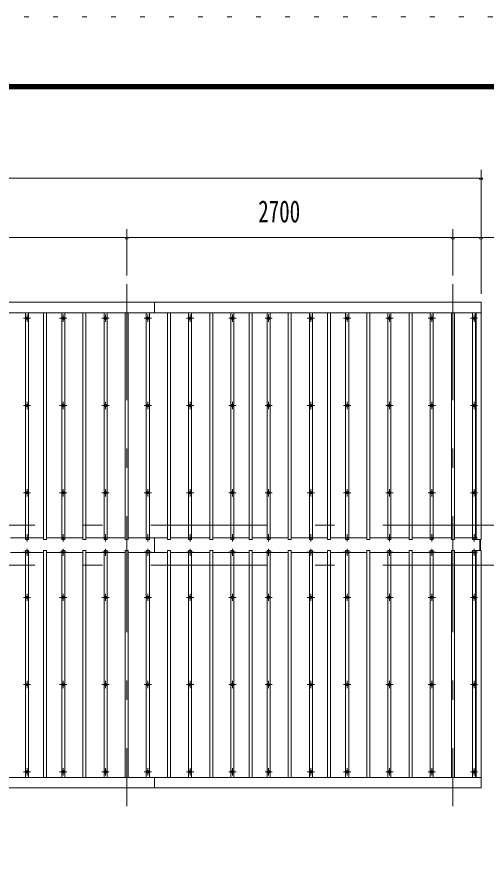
# Model space of a CAD drawing. Units: millimetres, scale not verified. Extents: x -34085 to 34091, y -14700 to 14700.
# Drawn here: x 2052 to 5936, y 7701 to 14700 of the extents above; entities that cross this region are included whole.
import ezdxf
from ezdxf.enums import TextEntityAlignment as Align

# ---------------------------------------------------------------- set-up
doc = ezdxf.new("R2010")
doc.units = ezdxf.units.MM
doc.header["$LTSCALE"] = 80
doc.linetypes.add('USER3', pattern=[24, 12, -5, 2, -5])
doc.linetypes.add('USER4', pattern=[3, 0.5, -2.5])
for name, color, linetype, lineweight in [('0-2_1-07BOLD', 7, 'Continuous', 18), ('0-3_1-27CENTER', 3, 'USER3', 18), ('0-4_1-47THIN', 4, 'Continuous', 18), ('0-5_1-57DIM', 3, 'Continuous', 18), ('0-C_F-F1PAPER', 5, 'Continuous', 18), ('0-D_F-E_J_ADD', 5, 'USER4', 18)]:
    doc.layers.add(name, color=color, linetype=linetype, lineweight=lineweight)
doc.styles.add('ＭＳ ゴシック', font='')
doc.styles.get('ＭＳ ゴシック').set_extended_font_data('MS Gothic')

msp = doc.modelspace()

# ---------------------------------------------------------------- linework, layer by layer
at = {"layer": '0-2_1-07BOLD'}
for p, q in [((3190.92, 12340.54), (3190.92, 12253.1)), ((-4772.09, 12253.1), (5893.91, 12253.1)), ((3190.92, 10392.03), (3190.92, 10271.05)), ((5883.91, 10286.06), (5883.91, 10377.02)), ((5888.91, 10377.02), (5888.91, 10286.06)), ((-4772.09, 8409.98), (5893.91, 8409.98)), ((3190.92, 8409.98), (3190.92, 8322.54))]:
    msp.add_line(p, q, dxfattribs=at)
for points in [[(5853.91, 12253.1), (5853.91, 10377.02), (5893.91, 10377.02), (5893.91, 12340.54), (-4772.09, 12340.54), (-4772.09, 10377.02)], [(5853.91, 8409.98), (5853.91, 10286.06), (5893.91, 10286.06), (5893.91, 8322.54), (-4772.09, 8322.54)]]:
    msp.add_lwpolyline(points, dxfattribs=at)
for centre in [(2135.92, 12207.36), (2435.92, 12207.36), (2785.92, 12207.36), (3135.91, 12207.36), (3485.92, 12207.36), (3835.92, 12207.36), (4135.91, 12207.36), (4485.91, 12207.36), (4785.92, 12207.36), (5135.92, 12207.36), (5485.92, 12207.36), (5835.92, 12207.36), (2135.92, 11485.7), (2435.92, 11485.7), (2785.92, 11485.7), (3135.91, 11485.7), (3485.92, 11485.7), (3835.92, 11485.7), (4135.91, 11485.7), (4485.91, 11485.7), (4785.92, 11485.7), (5135.92, 11485.7), (5485.92, 11485.7), (5835.92, 11485.7), (2135.92, 10764.04), (2435.92, 10764.04), (2785.92, 10764.04), (3135.91, 10764.04), (3485.92, 10764.04), (3835.92, 10764.04), (4135.91, 10764.04), (4485.91, 10764.04), (4785.92, 10764.04), (5135.92, 10764.04), (5485.92, 10764.04), (5835.92, 10764.04), (2135.92, 9899.04), (2435.92, 9899.04), (2785.92, 9899.04), (3135.91, 9899.04), (3485.92, 9899.04), (3835.92, 9899.04), (4135.91, 9899.04), (4485.91, 9899.04), (4785.92, 9899.04), (5135.92, 9899.04), (5485.92, 9899.04), (5835.92, 9899.04), (2135.92, 9177.38), (2435.92, 9177.38), (2785.92, 9177.38), (3135.91, 9177.38), (3485.92, 9177.38), (3835.92, 9177.38), (4135.91, 9177.38), (4485.91, 9177.38), (4785.92, 9177.38), (5135.92, 9177.38), (5485.92, 9177.38), (5835.92, 9177.38), (2135.92, 8455.72), (2435.92, 8455.72), (2785.92, 8455.72), (3135.91, 8455.72), (3485.92, 8455.72), (3835.92, 8455.72), (4135.91, 8455.72), (4485.91, 8455.72), (4785.92, 8455.72), (5135.92, 8455.72), (5485.92, 8455.72), (5835.92, 8455.72)]:
    msp.add_circle(centre, 10, dxfattribs=at)
for centre, start, end in [((2135.92, 10380.99), 46.3961, 133.6039), ((2135.92, 10401.99), 226.39838, 313.60162), ((2435.92, 10380.99), 46.3961, 133.6039), ((2435.92, 10401.99), 226.39838, 313.60162), ((2785.92, 10380.99), 46.3961, 133.6039), ((2785.92, 10401.99), 226.39838, 313.60162), ((3135.91, 10380.99), 46.3961, 133.6039), ((3135.91, 10401.99), 226.39838, 313.60162), ((3485.92, 10380.99), 46.3961, 133.6039), ((3485.92, 10401.99), 226.39838, 313.60162), ((3835.92, 10380.99), 46.3961, 133.6039), ((3835.92, 10401.99), 226.39838, 313.60162), ((4135.91, 10380.99), 46.3961, 133.6039), ((4135.91, 10401.99), 226.39838, 313.60162), ((4485.91, 10380.99), 46.3961, 133.6039), ((4485.91, 10401.99), 226.39838, 313.60162), ((4785.92, 10380.99), 46.3961, 133.6039), ((4785.92, 10401.99), 226.39838, 313.60162), ((5135.92, 10380.99), 46.3961, 133.6039), ((5135.92, 10401.99), 226.39838, 313.60162), ((5485.92, 10380.99), 46.3961, 133.6039), ((5485.92, 10401.99), 226.39838, 313.60162), ((5835.92, 10380.99), 46.3961, 133.6039), ((5835.92, 10401.99), 226.39838, 313.60162), ((2135.92, 10261.09), 46.39838, 133.60162), ((2135.92, 10282.09), 226.3961, 313.6039), ((2435.92, 10261.09), 46.39838, 133.60162), ((2435.92, 10282.09), 226.3961, 313.6039), ((2785.92, 10261.09), 46.39838, 133.60162), ((2785.92, 10282.09), 226.3961, 313.6039), ((3135.91, 10261.09), 46.39838, 133.60162), ((3135.91, 10282.09), 226.3961, 313.6039), ((3485.92, 10261.09), 46.39838, 133.60162), ((3485.92, 10282.09), 226.3961, 313.6039), ((3835.92, 10261.09), 46.39838, 133.60162), ((3835.92, 10282.09), 226.3961, 313.6039), ((4135.91, 10261.09), 46.39838, 133.60162), ((4135.91, 10282.09), 226.3961, 313.6039), ((4485.91, 10261.09), 46.39838, 133.60162), ((4485.91, 10282.09), 226.3961, 313.6039), ((4785.92, 10261.09), 46.39838, 133.60162), ((4785.92, 10282.09), 226.3961, 313.6039), ((5135.92, 10261.09), 46.39838, 133.60162), ((5135.92, 10282.09), 226.3961, 313.6039), ((5485.92, 10261.09), 46.39838, 133.60162), ((5485.92, 10282.09), 226.3961, 313.6039), ((5835.92, 10261.09), 46.39838, 133.60162), ((5835.92, 10282.09), 226.3961, 313.6039)]:
    msp.add_arc(centre, 14.5, start, end, dxfattribs=at)
at = {"layer": '0-3_1-27CENTER'}
for p, q in [((2960.92, 12490.54), (2960.92, 8172.54)), ((5660.92, 12490.54), (5660.92, 8172.54)), ((2105.91, 12207.36), (2165.92, 12207.36)), ((2135.92, 12177.37), (2135.92, 12237.37)), ((2405.92, 12207.36), (2465.92, 12207.36)), ((2435.92, 12177.37), (2435.92, 12237.37)), ((2755.91, 12207.36), (2815.92, 12207.36)), ((2785.92, 12177.37), (2785.92, 12237.37)), ((3105.92, 12207.36), (3165.92, 12207.36)), ((3135.91, 12237.37), (3135.91, 12177.37)), ((3455.92, 12207.36), (3515.91, 12207.36)), ((3485.92, 12177.37), (3485.92, 12237.37)), ((3805.91, 12207.36), (3865.91, 12207.36)), ((3835.92, 12177.37), (3835.92, 12237.37)), ((4105.92, 12207.36), (4165.91, 12207.36)), ((4135.91, 12237.37), (4135.91, 12177.37)), ((4455.92, 12207.36), (4515.92, 12207.36)), ((4485.91, 12177.37), (4485.91, 12237.37)), ((4755.92, 12207.36), (4815.91, 12207.36)), ((4785.92, 12177.37), (4785.92, 12237.37)), ((5105.92, 12207.36), (5165.92, 12207.36)), ((5135.92, 12237.37), (5135.92, 12177.37)), ((5455.92, 12207.36), (5515.92, 12207.36)), ((5485.92, 12177.37), (5485.92, 12237.37)), ((5805.92, 12207.36), (5865.92, 12207.36)), ((5835.92, 12177.37), (5835.92, 12237.37)), ((2105.91, 11485.7), (2165.92, 11485.7)), ((2135.92, 11515.7), (2135.92, 11455.7)), ((2465.92, 11485.7), (2405.92, 11485.7)), ((2435.92, 11455.7), (2435.92, 11515.7)), ((2755.91, 11485.7), (2815.92, 11485.7)), ((2785.92, 11515.7), (2785.92, 11455.7)), ((3105.92, 11485.7), (3165.92, 11485.7)), ((3135.91, 11455.7), (3135.91, 11515.7)), ((3455.92, 11485.7), (3515.91, 11485.7)), ((3485.92, 11515.7), (3485.92, 11455.7)), ((3865.91, 11485.7), (3805.91, 11485.7)), ((3835.92, 11455.7), (3835.92, 11515.7)), ((4105.92, 11485.7), (4165.91, 11485.7)), ((4135.91, 11515.7), (4135.91, 11455.7)), ((4455.92, 11485.7), (4515.92, 11485.7)), ((4485.91, 11455.7), (4485.91, 11515.7)), ((4755.92, 11485.7), (4815.91, 11485.7)), ((4785.92, 11515.7), (4785.92, 11455.7)), ((5105.92, 11485.7), (5165.92, 11485.7)), ((5135.92, 11455.7), (5135.92, 11515.7)), ((5455.92, 11485.7), (5515.92, 11485.7)), ((5485.92, 11515.7), (5485.92, 11455.7)), ((5805.92, 11485.7), (5865.92, 11485.7)), ((5835.92, 11515.7), (5835.92, 11455.7)), ((2135.92, 10734.04), (2135.92, 10794.04)), ((2435.92, 10734.04), (2435.92, 10794.04)), ((2785.92, 10734.04), (2785.92, 10794.04)), ((3135.91, 10794.04), (3135.91, 10734.04)), ((3485.92, 10734.04), (3485.92, 10794.04)), ((3835.92, 10734.04), (3835.92, 10794.04)), ((4135.91, 10734.04), (4135.91, 10794.04)), ((4485.91, 10734.04), (4485.91, 10794.04)), ((4785.92, 10734.04), (4785.92, 10794.04)), ((5135.92, 10734.04), (5135.92, 10794.04)), ((5485.92, 10794.04), (5485.92, 10734.04)), ((5835.92, 10734.04), (5835.92, 10794.04)), ((2105.91, 10764.04), (2165.92, 10764.04)), ((2405.92, 10764.04), (2465.92, 10764.04)), ((2755.91, 10764.04), (2815.92, 10764.04)), ((3105.92, 10764.04), (3165.92, 10764.04)), ((3455.92, 10764.04), (3515.91, 10764.04)), ((3805.91, 10764.04), (3865.91, 10764.04)), ((4105.92, 10764.04), (4165.91, 10764.04)), ((4455.92, 10764.04), (4515.92, 10764.04)), ((4755.92, 10764.04), (4815.91, 10764.04)), ((5105.92, 10764.04), (5165.92, 10764.04)), ((5455.92, 10764.04), (5515.92, 10764.04)), ((5805.92, 10764.04), (5865.92, 10764.04)), ((6040.92, 10496.54), (-4919.08, 10496.54)), ((2105.91, 10391.49), (2165.92, 10391.49)), ((2135.92, 10361.5), (2135.92, 10421.49)), ((2465.92, 10391.49), (2405.92, 10391.49)), ((2435.92, 10361.5), (2435.92, 10421.49)), ((2755.91, 10391.49), (2815.92, 10391.49)), ((2785.92, 10361.5), (2785.92, 10421.49)), ((3105.92, 10391.49), (3165.92, 10391.49)), ((3135.91, 10361.5), (3135.91, 10421.49)), ((3455.92, 10391.49), (3515.91, 10391.49)), ((3485.92, 10361.5), (3485.92, 10421.49)), ((3865.91, 10391.49), (3805.91, 10391.49)), ((3835.92, 10361.5), (3835.92, 10421.49)), ((4105.92, 10391.49), (4165.91, 10391.49)), ((4135.91, 10361.5), (4135.91, 10421.49)), ((4455.92, 10391.49), (4515.92, 10391.49)), ((4485.91, 10361.5), (4485.91, 10421.49)), ((4755.92, 10391.49), (4815.91, 10391.49)), ((4785.92, 10361.5), (4785.92, 10421.49)), ((5105.92, 10391.49), (5165.92, 10391.49)), ((5135.92, 10361.5), (5135.92, 10421.49)), ((5455.92, 10391.49), (5515.92, 10391.49)), ((5485.92, 10361.5), (5485.92, 10421.49)), ((5865.92, 10391.49), (5805.92, 10391.49)), ((5835.92, 10361.5), (5835.92, 10421.49)), ((2135.92, 10301.59), (2135.92, 10241.59)), ((2435.92, 10301.59), (2435.92, 10241.59)), ((2785.92, 10301.59), (2785.92, 10241.59)), ((3135.91, 10301.59), (3135.91, 10241.59)), ((3485.92, 10301.59), (3485.92, 10241.59)), ((3835.92, 10301.59), (3835.92, 10241.59)), ((4135.91, 10301.59), (4135.91, 10241.59)), ((4485.91, 10301.59), (4485.91, 10241.59)), ((4785.92, 10301.59), (4785.92, 10241.59)), ((5135.92, 10301.59), (5135.92, 10241.59)), ((5485.92, 10301.59), (5485.92, 10241.59)), ((5835.92, 10301.59), (5835.92, 10241.59)), ((2165.92, 10271.59), (2105.91, 10271.59)), ((2405.92, 10271.59), (2465.92, 10271.59)), ((2755.91, 10271.59), (2815.92, 10271.59)), ((3105.92, 10271.59), (3165.92, 10271.59)), ((3455.92, 10271.59), (3515.91, 10271.59)), ((3805.91, 10271.59), (3865.91, 10271.59)), ((4105.92, 10271.59), (4165.91, 10271.59)), ((4455.92, 10271.59), (4515.92, 10271.59)), ((4815.91, 10271.59), (4755.92, 10271.59)), ((5105.92, 10271.59), (5165.92, 10271.59)), ((5455.92, 10271.59), (5515.92, 10271.59)), ((5805.92, 10271.59), (5865.92, 10271.59)), ((6040.92, 10166.54), (-4919.08, 10166.54)), ((2165.92, 9899.04), (2105.91, 9899.04)), ((2135.92, 9929.04), (2135.92, 9869.04)), ((2465.92, 9899.04), (2405.92, 9899.04)), ((2435.92, 9929.04), (2435.92, 9869.04)), ((2815.92, 9899.04), (2755.91, 9899.04)), ((2785.92, 9929.04), (2785.92, 9869.04)), ((3165.92, 9899.04), (3105.92, 9899.04)), ((3135.91, 9929.04), (3135.91, 9869.04)), ((3515.91, 9899.04), (3455.92, 9899.04)), ((3485.92, 9929.04), (3485.92, 9869.04)), ((3865.91, 9899.04), (3805.91, 9899.04)), ((3835.92, 9869.04), (3835.92, 9929.04)), ((4165.91, 9899.04), (4105.92, 9899.04)), ((4135.91, 9929.04), (4135.91, 9869.04)), ((4515.92, 9899.04), (4455.92, 9899.04)), ((4485.91, 9929.04), (4485.91, 9869.04)), ((4815.91, 9899.04), (4755.92, 9899.04)), ((4785.92, 9869.04), (4785.92, 9929.04)), ((5165.92, 9899.04), (5105.92, 9899.04)), ((5135.92, 9929.04), (5135.92, 9869.04)), ((5515.92, 9899.04), (5455.92, 9899.04)), ((5485.92, 9929.04), (5485.92, 9869.04)), ((5865.92, 9899.04), (5805.92, 9899.04)), ((5835.92, 9929.04), (5835.92, 9869.04)), ((2105.91, 9177.38), (2165.92, 9177.38)), ((2135.92, 9207.38), (2135.92, 9147.38)), ((2465.92, 9177.38), (2405.92, 9177.38)), ((2435.92, 9147.38), (2435.92, 9207.38)), ((2755.91, 9177.38), (2815.92, 9177.38)), ((2785.92, 9207.38), (2785.92, 9147.38)), ((3105.92, 9177.38), (3165.92, 9177.38)), ((3135.91, 9147.38), (3135.91, 9207.38)), ((3455.92, 9177.38), (3515.91, 9177.38)), ((3485.92, 9207.38), (3485.92, 9147.38)), ((3865.91, 9177.38), (3805.91, 9177.38)), ((3835.92, 9147.38), (3835.92, 9207.38)), ((4105.92, 9177.38), (4165.91, 9177.38)), ((4135.91, 9207.38), (4135.91, 9147.38)), ((4455.92, 9177.38), (4515.92, 9177.38)), ((4485.91, 9147.38), (4485.91, 9207.38)), ((4755.92, 9177.38), (4815.91, 9177.38)), ((4785.92, 9207.38), (4785.92, 9147.38)), ((5105.92, 9177.38), (5165.92, 9177.38)), ((5135.92, 9147.38), (5135.92, 9207.38)), ((5455.92, 9177.38), (5515.92, 9177.38)), ((5485.92, 9207.38), (5485.92, 9147.38)), ((5805.92, 9177.38), (5865.92, 9177.38)), ((5835.92, 9207.38), (5835.92, 9147.38)), ((2135.92, 8485.72), (2135.92, 8425.72)), ((2435.92, 8485.72), (2435.92, 8425.72)), ((2785.92, 8485.72), (2785.92, 8425.72)), ((3135.91, 8485.72), (3135.91, 8425.72)), ((3485.92, 8425.72), (3485.92, 8485.72)), ((3835.92, 8485.72), (3835.92, 8425.72)), ((4135.91, 8425.72), (4135.91, 8485.72)), ((4485.91, 8485.72), (4485.91, 8425.72)), ((4785.92, 8425.72), (4785.92, 8485.72)), ((5135.92, 8485.72), (5135.92, 8425.72)), ((5485.92, 8485.72), (5485.92, 8425.72)), ((5835.92, 8485.72), (5835.92, 8425.72)), ((2165.92, 8455.72), (2105.91, 8455.72)), ((2465.92, 8455.72), (2405.92, 8455.72)), ((2815.92, 8455.72), (2755.91, 8455.72)), ((3165.92, 8455.72), (3105.92, 8455.72)), ((3455.92, 8455.72), (3515.91, 8455.72)), ((3865.91, 8455.72), (3805.91, 8455.72)), ((4105.92, 8455.72), (4165.91, 8455.72)), ((4515.92, 8455.72), (4455.92, 8455.72)), ((4815.91, 8455.72), (4755.92, 8455.72)), ((5165.92, 8455.72), (5105.92, 8455.72)), ((5515.92, 8455.72), (5455.92, 8455.72)), ((5865.92, 8455.72), (5805.92, 8455.72))]:
    msp.add_line(p, q, dxfattribs=at)
at = {"layer": '0-4_1-47THIN'}
for p, q in [((2148.42, 12253.1), (2148.42, 10377.02)), ((2298.42, 10377.02), (2298.42, 12253.1)), ((2448.42, 12253.1), (2448.42, 10377.02)), ((2623.42, 12253.1), (2623.42, 10377.02)), ((2798.42, 10377.02), (2798.42, 12253.1)), ((2973.41, 10377.02), (2973.41, 12253.1)), ((3148.42, 12253.1), (3148.42, 10377.02)), ((3323.42, 12253.1), (3323.42, 10377.02)), ((3498.42, 10377.02), (3498.42, 12253.1)), ((3673.42, 12253.1), (3673.42, 10377.02)), ((3848.42, 10377.02), (3848.42, 12253.1)), ((3998.41, 12253.1), (3998.41, 10377.02)), ((4148.42, 12253.1), (4148.42, 10377.02)), ((4323.42, 12253.1), (4323.42, 10377.02)), ((4498.42, 12253.1), (4498.42, 10377.02)), ((4648.42, 10377.02), (4648.42, 12253.1)), ((4798.42, 10377.02), (4798.42, 12253.1)), ((4973.42, 10377.02), (4973.42, 12253.1)), ((5148.41, 12253.1), (5148.41, 10377.02)), ((5323.42, 10377.02), (5323.42, 12253.1)), ((5498.42, 12253.1), (5498.42, 10377.02)), ((5673.42, 10377.02), (5673.42, 12253.1)), ((5848.42, 12253.1), (5848.42, 10377.02)), ((2123.42, 10392.03), (1998.42, 10392.03)), ((2273.42, 10392.03), (2148.42, 10392.03)), ((2423.42, 10392.03), (2298.42, 10392.03)), ((2598.41, 10392.03), (2448.42, 10392.03)), ((2773.42, 10392.03), (2623.42, 10392.03)), ((2948.42, 10392.03), (2798.42, 10392.03)), ((3123.42, 10392.03), (2973.41, 10392.03)), ((3298.41, 10392.03), (3148.42, 10392.03)), ((3473.42, 10392.03), (3323.42, 10392.03)), ((3648.41, 10392.03), (3498.42, 10392.03)), ((3823.42, 10392.03), (3673.42, 10392.03)), ((3973.41, 10392.03), (3848.42, 10392.03)), ((4123.42, 10392.03), (3998.41, 10392.03)), ((4298.42, 10392.03), (4148.42, 10392.03)), ((4473.42, 10392.03), (4323.42, 10392.03)), ((4623.42, 10392.03), (4498.42, 10392.03)), ((4773.42, 10392.03), (4648.42, 10392.03)), ((4948.42, 10392.03), (4798.42, 10392.03)), ((5123.41, 10392.03), (4973.42, 10392.03)), ((5298.42, 10392.03), (5148.41, 10392.03)), ((5473.42, 10392.03), (5323.42, 10392.03)), ((5648.41, 10392.03), (5498.42, 10392.03)), ((5823.42, 10392.03), (5673.42, 10392.03)), ((5848.42, 10392.03), (5853.91, 10392.03)), ((1998.42, 10271.05), (2123.42, 10271.05)), ((2148.42, 10271.05), (2273.42, 10271.05)), ((2298.42, 10271.05), (2423.42, 10271.05)), ((2448.42, 10271.05), (2598.41, 10271.05)), ((2623.42, 10271.05), (2773.42, 10271.05)), ((2798.42, 10271.05), (2948.42, 10271.05)), ((2973.41, 10271.05), (3123.42, 10271.05)), ((3148.42, 10271.05), (3298.41, 10271.05)), ((3323.42, 10271.05), (3473.42, 10271.05)), ((3498.42, 10271.05), (3648.41, 10271.05)), ((3673.42, 10271.05), (3823.42, 10271.05)), ((3848.42, 10271.05), (3973.41, 10271.05)), ((3998.41, 10271.05), (4123.42, 10271.05)), ((4148.42, 10271.05), (4298.42, 10271.05)), ((4323.42, 10271.05), (4473.42, 10271.05)), ((4498.42, 10271.05), (4623.42, 10271.05)), ((4648.42, 10271.05), (4773.42, 10271.05)), ((4798.42, 10271.05), (4948.42, 10271.05)), ((4973.42, 10271.05), (5123.41, 10271.05)), ((5148.41, 10271.05), (5298.42, 10271.05)), ((5323.42, 10271.05), (5473.42, 10271.05)), ((5498.42, 10271.05), (5648.41, 10271.05)), ((5673.42, 10271.05), (5823.42, 10271.05)), ((5848.42, 10271.05), (5853.91, 10271.05))]:
    msp.add_line(p, q, dxfattribs=at)
for points in [[(2148.42, 10377.02), (2123.42, 10377.02), (2123.42, 12253.1)], [(2273.42, 12253.1), (2273.42, 10377.02), (2298.42, 10377.02)], [(2448.42, 10377.02), (2423.42, 10377.02), (2423.42, 12253.1)], [(2623.42, 10377.02), (2598.41, 10377.02), (2598.41, 12253.1)], [(2773.42, 12253.1), (2773.42, 10377.02), (2798.42, 10377.02)], [(2948.42, 12253.1), (2948.42, 10377.02), (2973.41, 10377.02)], [(3148.42, 10377.02), (3123.42, 10377.02), (3123.42, 12253.1)], [(3323.42, 10377.02), (3298.41, 10377.02), (3298.41, 12253.1)], [(3473.42, 12253.1), (3473.42, 10377.02), (3498.42, 10377.02)], [(3673.42, 10377.02), (3648.41, 10377.02), (3648.41, 12253.1)], [(3823.42, 12253.1), (3823.42, 10377.02), (3848.42, 10377.02)], [(3998.41, 10377.02), (3973.41, 10377.02), (3973.41, 12253.1)], [(4148.42, 10377.02), (4123.42, 10377.02), (4123.42, 12253.1)], [(4323.42, 10377.02), (4298.42, 10377.02), (4298.42, 12253.1)], [(4498.42, 10377.02), (4473.42, 10377.02), (4473.42, 12253.1)], [(4623.42, 12253.1), (4623.42, 10377.02), (4648.42, 10377.02)], [(4773.42, 12253.1), (4773.42, 10377.02), (4798.42, 10377.02)], [(4948.42, 12253.1), (4948.42, 10377.02), (4973.42, 10377.02)], [(5148.41, 10377.02), (5123.41, 10377.02), (5123.41, 12253.1)], [(5298.42, 12253.1), (5298.42, 10377.02), (5323.42, 10377.02)], [(5498.42, 10377.02), (5473.42, 10377.02), (5473.42, 12253.1)], [(5648.42, 12253.1), (5648.42, 10377.02), (5673.42, 10377.02)], [(5848.42, 10377.02), (5823.42, 10377.02), (5823.42, 12253.1)], [(2148.42, 8409.98), (2148.42, 10286.06), (2123.42, 10286.06), (2123.42, 8409.98)], [(2298.42, 8409.98), (2298.42, 10286.06), (2273.42, 10286.06), (2273.42, 8409.98)], [(2448.42, 8409.98), (2448.42, 10286.06), (2423.42, 10286.06), (2423.42, 8409.98)], [(2623.42, 8409.98), (2623.42, 10286.06), (2598.41, 10286.06), (2598.41, 8409.98)], [(2798.42, 8409.98), (2798.42, 10286.06), (2773.42, 10286.06), (2773.42, 8409.98)], [(2973.41, 8409.98), (2973.41, 10286.06), (2948.42, 10286.06), (2948.42, 8409.98)], [(3148.42, 8409.98), (3148.42, 10286.06), (3123.42, 10286.06), (3123.42, 8409.98)], [(3323.42, 8409.98), (3323.42, 10286.06), (3298.41, 10286.06), (3298.41, 8409.98)], [(3498.42, 8409.98), (3498.42, 10286.06), (3473.42, 10286.06), (3473.42, 8409.98)], [(3673.42, 8409.98), (3673.42, 10286.06), (3648.41, 10286.06), (3648.41, 8409.98)], [(3848.42, 8409.98), (3848.42, 10286.06), (3823.42, 10286.06), (3823.42, 8409.98)], [(3998.41, 8409.98), (3998.41, 10286.06), (3973.41, 10286.06), (3973.41, 8409.98)], [(4148.42, 8409.98), (4148.42, 10286.06), (4123.42, 10286.06), (4123.42, 8409.98)], [(4323.42, 8409.98), (4323.42, 10286.06), (4298.42, 10286.06), (4298.42, 8409.98)], [(4498.42, 8409.98), (4498.42, 10286.06), (4473.42, 10286.06), (4473.42, 8409.98)], [(4648.42, 8409.98), (4648.42, 10286.06), (4623.42, 10286.06), (4623.42, 8409.98)], [(4798.42, 8409.98), (4798.42, 10286.06), (4773.42, 10286.06), (4773.42, 8409.98)], [(4973.42, 8409.98), (4973.42, 10286.06), (4948.42, 10286.06), (4948.42, 8409.98)], [(5148.41, 8409.98), (5148.41, 10286.06), (5123.41, 10286.06), (5123.41, 8409.98)], [(5323.42, 8409.98), (5323.42, 10286.06), (5298.42, 10286.06), (5298.42, 8409.98)], [(5498.42, 8409.98), (5498.42, 10286.06), (5473.42, 10286.06), (5473.42, 8409.98)], [(5673.42, 8409.98), (5673.42, 10286.06), (5648.42, 10286.06), (5648.42, 8409.98)], [(5823.42, 8409.98), (5823.42, 10286.06), (5848.42, 10286.06), (5848.42, 8409.98)]]:
    msp.add_lwpolyline(points, dxfattribs=at)
at = {"layer": '0-5_1-57DIM'}
for p, q in [((5893.91, 12410.54), (5893.91, 13435.54)), ((-4772.09, 13365.54), (5893.91, 13365.54)), ((5907.91, 13365.54), (5879.91, 13365.54)), ((2960.92, 12945.53), (2960.92, 12560.54)), ((5660.92, 12945.53), (5660.92, 12560.54)), ((710.91, 12875.53), (2960.92, 12875.53)), ((2974.92, 12875.53), (2946.92, 12875.53)), ((2960.92, 12875.53), (5660.92, 12875.53)), ((5674.91, 12875.53), (5646.91, 12875.53)), ((5660.92, 12875.53), (5893.91, 12875.53)), ((5907.91, 12875.53), (5879.91, 12875.53)), ((6443.41, 12875.53), (5893.91, 12875.53))]:
    msp.add_line(p, q, dxfattribs=at)
for centre in [(5893.91, 13365.54), (2960.92, 12875.53), (5660.91, 12875.53), (5893.91, 12875.53)]:
    msp.add_arc(centre, 14, 180, 0, dxfattribs=at)
at = {"layer": '0-C_F-F1PAPER'}
for points in [[(33391.46, -14000), (33391.46, 14140), (-6788.54, 14140), (-6788.54, -14000)], [(33387.96, -13996.5), (33387.96, 14136.5), (-6785.04, 14136.5), (-6785.04, -13996.5)], [(33384.46, -13993), (-6781.54, -13993), (-6781.54, 14133), (33384.46, 14133)], [(33380.96, -13989.5), (33380.96, 14129.5), (-6778.04, 14129.5), (-6778.04, -13989.5)], [(33377.46, -13986), (-6774.54, -13986), (-6774.54, 14126), (33377.46, 14126)], [(33373.96, -13982.5), (33373.96, 14122.5), (-6771.04, 14122.5), (-6771.04, -13982.5)], [(33370.46, -13979), (-6767.54, -13979), (-6767.54, 14119), (33370.46, 14119)], [(33366.96, -13975.5), (33366.96, 14115.5), (-6764.04, 14115.5), (-6764.04, -13975.5)], [(33363.46, -13972), (33363.46, 14112), (-6760.54, 14112), (-6760.54, -13972)], [(33359.96, -13968.5), (33359.96, 14108.5), (-6757.04, 14108.5), (-6757.04, -13968.5)], [(33356.46, -13965), (-6753.54, -13965), (-6753.54, 14105), (33356.46, 14105)]]:
    msp.add_lwpolyline(points, close=True, dxfattribs=at)
at = {"layer": '0-D_F-E_J_ADD'}
msp.add_lwpolyline([(34091.46, -14700), (-7488.54, -14700), (-7488.54, 14700), (34091.46, 14700)], close=True, dxfattribs=at)

# ---------------------------------------------------------------- texts
at = {"layer": '0-5_1-57DIM', "color": 7, "style": 'ＭＳ ゴシック', "width": 0.7}
msp.add_text('2700', height=182.3, dxfattribs=at).set_placement((4049.67, 12945.53), align=Align.BOTTOM_LEFT)

doc.saveas('drawing.dxf')
